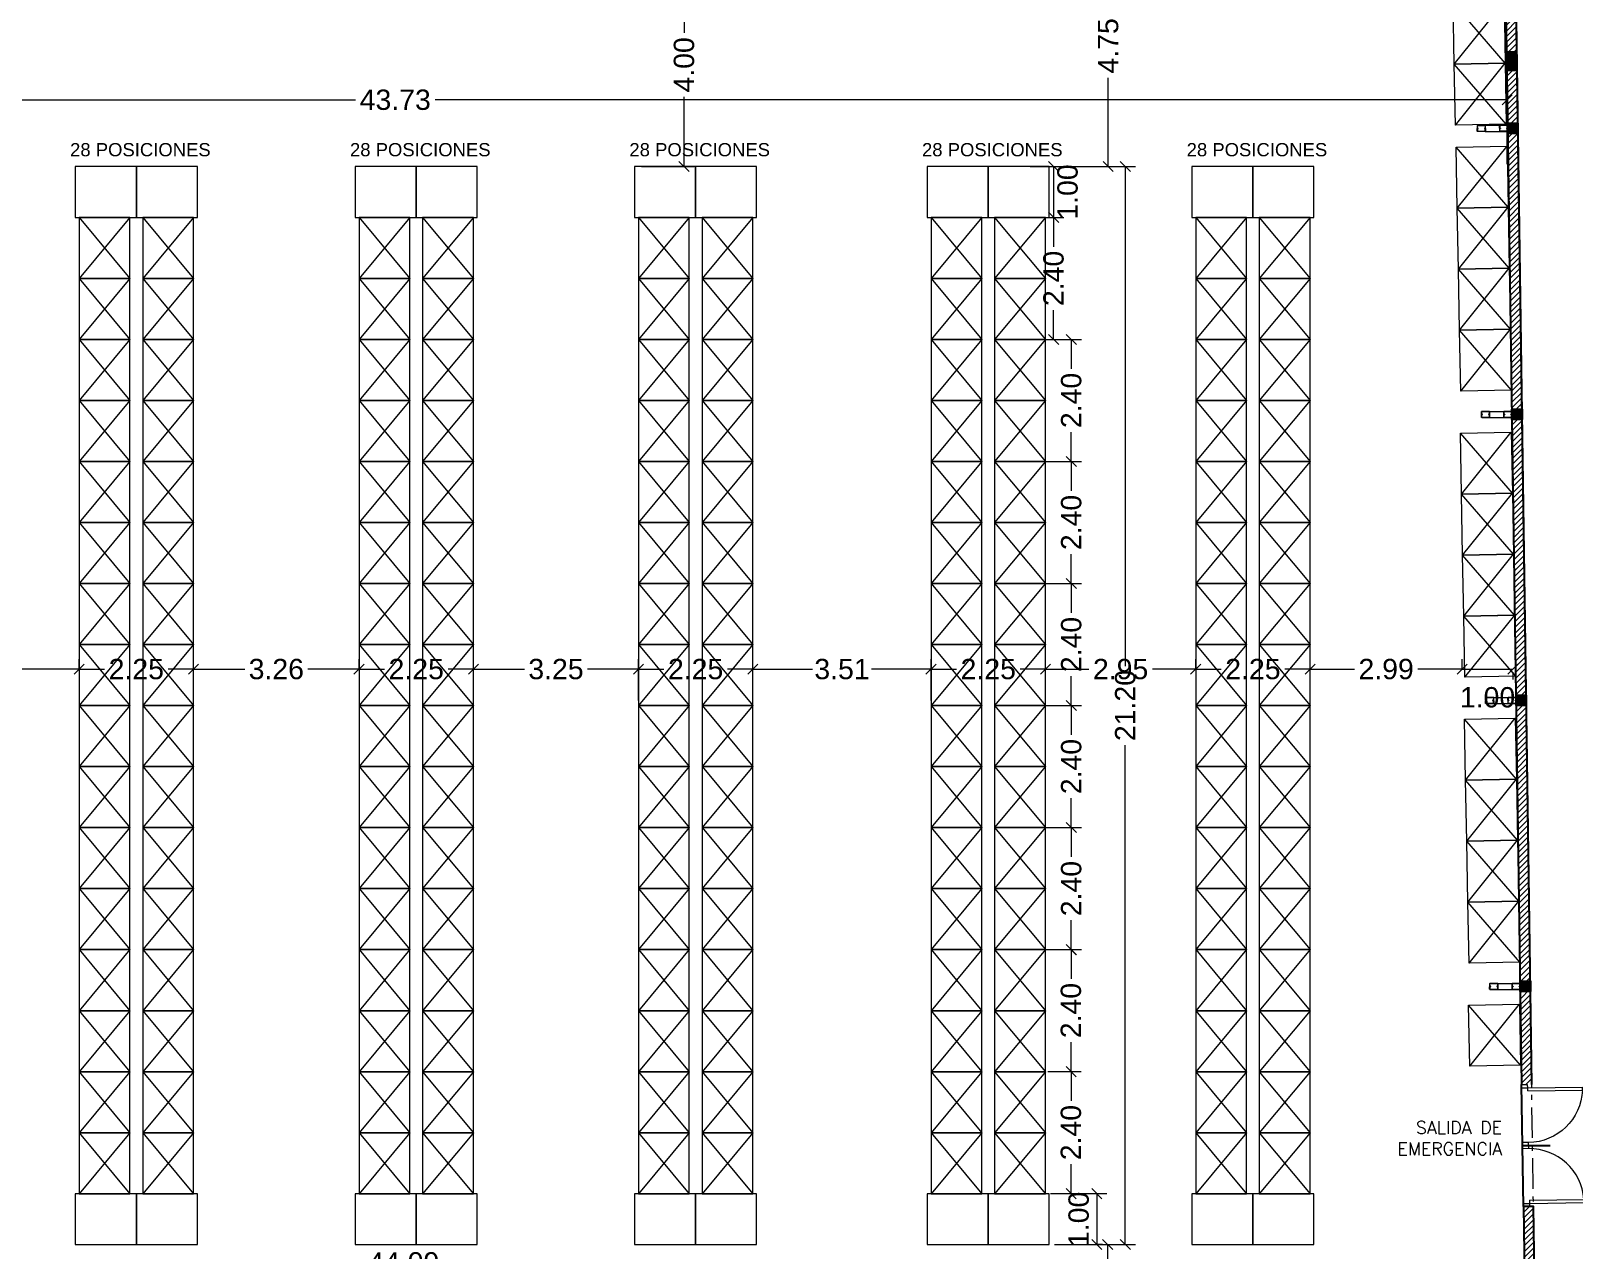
# Model space of a CAD drawing. Header units: inches. Extents: x 2 to 182, y -26 to 193.
# Drawn here: x 26.34 to 56.69, y 65.29 to 89.27 of the extents above; entities that cross this region are included whole.
import ezdxf

# ---------------------------------------------------------------- set-up
doc = ezdxf.new("R2010")
doc.units = ezdxf.units.IN
doc.header["$MEASUREMENT"] = 0
doc.linetypes.add('ACAD_ISO10W100', pattern=[18, 12, -3, 0, -3])
for name, color, linetype, lineweight in [('01 eje', 30, 'ACAD_ISO10W100', 9), ('ARQ-CARPINTERIAS', 4, 'Continuous', 9), ('Est-Acero', 4, 'Continuous', 13), ('Est-muro', 7, 'Continuous', 0), ('L COTAS', 1, 'Continuous', 9), ('L EQUIP', 6, 'Continuous', 9), ('LAVADO MU', 10, 'Continuous', 5)]:
    doc.layers.add(name, color=color, linetype=linetype, lineweight=lineweight)
for name, color, linetype in [('01-COTAS ESTRUCTURA', 9, 'Continuous'), ('ARQ-TXTS LOCAL', 3, 'Continuous'), ('l muro', 5, 'Continuous'), ('l olumnas', 140, 'Continuous'), ('smr acero', 170, 'Continuous')]:
    doc.layers.add(name, color=color, linetype=linetype)
doc.styles.add('2mm para 1.100', font='ARIAL.TTF')
doc.styles.add('RomanS', font='romans.shx')
doc.styles.get("Standard").update_dxf_attribs({"font": 'ARIAL.TTF'})
doc.dimstyles.new('cotas 1.100', dxfattribs={"dimscale": 2, "dimtxt": 0.2, "dimasz": 0.1, "dimexe": 0.1, "dimexo": 0.05, "dimgap": 0.05, "dimtad": 0, "dimzin": 0, "dimdsep": 46, "dimtxsty": '2mm para 1.100', "dimblk": 'OBLIQUE', "dimcen": 0.09, "dimclrd": 256, "dimclre": 256, "dimclrt": 256, "dimaunit": 1, "dimadec": 3, "dimazin": 0, "dimtfac": 1, "dimtofl": 0, "dimtmove": 2, "dimatfit": 3, "dimfxl": 0, "dimtolj": 1, "dimtzin": 0, "dimlwd": -1, "dimlwe": -1, "dimarcsym": 0})

# ---------------------------------------------------------------- blocks, each defined once
blk = doc.blocks.new('terreno1')
at = {"layer": '01 eje', "ltscale": 0.05}
blk.add_line((2904.08, 736.346), (2902.361, 855.185), dxfattribs=at)
blk = doc.blocks.new('_Oblique')
at = {"color": 0, "linetype": 'ByBlock', "lineweight": -2}
blk.add_line((-0.5, -0.5), (0.5, 0.5), dxfattribs=at)
blk = doc.blocks.new('*D569')
at = {"layer": 'Defpoints', "color": 0}
for p in [(45.823, 85.6), (45.823, 83.2), (46.456, 83.2)]:
    blk.add_point(p, dxfattribs=at)
at = {"layer": 'L COTAS'}
for p, q in [((45.923, 85.6), (46.656, 85.6)), ((46.456, 85.6), (46.456, 85.022)), ((46.456, 83.2), (46.456, 83.777)), ((45.923, 83.2), (46.656, 83.2))]:
    blk.add_line(p, q, dxfattribs=at)
at = {"layer": 'L COTAS', "xscale": 0.2, "yscale": 0.2, "zscale": 0.2}
for p, rotation in [((46.456, 85.6), 90), ((46.456, 83.2), 270)]:
    blk.add_blockref('_Oblique', p, dxfattribs=dict(at, rotation=rotation))
at = {"layer": 'L COTAS', "insert": (46.456, 84.4), "char_height": 0.4, "attachment_point": 5, "rotation": 90, "style": '2mm para 1.100'}
blk.add_mtext('\\A1;2.40', dxfattribs=at)
blk = doc.blocks.new('*D570')
at = {"layer": 'Defpoints', "color": 0}
for p in [(46.171, 83.2), (46.171, 80.8), (46.804, 80.8)]:
    blk.add_point(p, dxfattribs=at)
at = {"layer": 'L COTAS'}
for p, q in [((46.271, 83.2), (47.004, 83.2)), ((46.804, 83.2), (46.804, 82.622)), ((46.804, 80.8), (46.804, 81.377)), ((46.271, 80.8), (47.004, 80.8))]:
    blk.add_line(p, q, dxfattribs=at)
at = {"layer": 'L COTAS', "xscale": 0.2, "yscale": 0.2, "zscale": 0.2}
for p, rotation in [((46.804, 83.2), 90), ((46.804, 80.8), 270)]:
    blk.add_blockref('_Oblique', p, dxfattribs=dict(at, rotation=rotation))
at = {"layer": 'L COTAS', "insert": (46.804, 82), "char_height": 0.4, "attachment_point": 5, "rotation": 90, "style": '2mm para 1.100'}
blk.add_mtext('\\A1;2.40', dxfattribs=at)
blk = doc.blocks.new('*D571')
at = {"layer": 'Defpoints', "color": 0}
for p in [(46.171, 80.8), (46.171, 78.4), (46.804, 78.4)]:
    blk.add_point(p, dxfattribs=at)
at = {"layer": 'L COTAS'}
for p, q in [((46.271, 80.8), (47.004, 80.8)), ((46.804, 80.8), (46.804, 80.222)), ((46.804, 78.4), (46.804, 78.977)), ((46.271, 78.4), (47.004, 78.4))]:
    blk.add_line(p, q, dxfattribs=at)
at = {"layer": 'L COTAS', "xscale": 0.2, "yscale": 0.2, "zscale": 0.2}
for p, rotation in [((46.804, 80.8), 90), ((46.804, 78.4), 270)]:
    blk.add_blockref('_Oblique', p, dxfattribs=dict(at, rotation=rotation))
at = {"layer": 'L COTAS', "insert": (46.804, 79.6), "char_height": 0.4, "attachment_point": 5, "rotation": 90, "style": '2mm para 1.100'}
blk.add_mtext('\\A1;2.40', dxfattribs=at)
blk = doc.blocks.new('*D572')
at = {"layer": 'Defpoints', "color": 0}
for p in [(46.171, 78.4), (46.171, 76), (46.804, 76)]:
    blk.add_point(p, dxfattribs=at)
at = {"layer": 'L COTAS'}
for p, q in [((46.271, 78.4), (47.004, 78.4)), ((46.804, 78.4), (46.804, 77.822)), ((46.804, 76), (46.804, 76.577)), ((46.271, 76), (47.004, 76))]:
    blk.add_line(p, q, dxfattribs=at)
at = {"layer": 'L COTAS', "xscale": 0.2, "yscale": 0.2, "zscale": 0.2}
for p, rotation in [((46.804, 78.4), 90), ((46.804, 76), 270)]:
    blk.add_blockref('_Oblique', p, dxfattribs=dict(at, rotation=rotation))
at = {"layer": 'L COTAS', "insert": (46.804, 77.2), "char_height": 0.4, "attachment_point": 5, "rotation": 90, "style": '2mm para 1.100'}
blk.add_mtext('\\A1;2.40', dxfattribs=at)
blk = doc.blocks.new('*D573')
at = {"layer": 'Defpoints', "color": 0}
for p in [(46.171, 76), (46.171, 73.6), (46.804, 73.6)]:
    blk.add_point(p, dxfattribs=at)
at = {"layer": 'L COTAS'}
for p, q in [((46.271, 76), (47.004, 76)), ((46.804, 76), (46.804, 75.422)), ((46.804, 73.6), (46.804, 74.177)), ((46.271, 73.6), (47.004, 73.6))]:
    blk.add_line(p, q, dxfattribs=at)
at = {"layer": 'L COTAS', "xscale": 0.2, "yscale": 0.2, "zscale": 0.2}
for p, rotation in [((46.804, 76), 90), ((46.804, 73.6), 270)]:
    blk.add_blockref('_Oblique', p, dxfattribs=dict(at, rotation=rotation))
at = {"layer": 'L COTAS', "insert": (46.804, 74.8), "char_height": 0.4, "attachment_point": 5, "rotation": 90, "style": '2mm para 1.100'}
blk.add_mtext('\\A1;2.40', dxfattribs=at)
blk = doc.blocks.new('*D574')
at = {"layer": 'Defpoints', "color": 0}
for p in [(46.171, 73.6), (46.171, 71.2), (46.804, 71.2)]:
    blk.add_point(p, dxfattribs=at)
at = {"layer": 'L COTAS'}
for p, q in [((46.271, 73.6), (47.004, 73.6)), ((46.804, 73.6), (46.804, 73.022)), ((46.804, 71.2), (46.804, 71.777)), ((46.271, 71.2), (47.004, 71.2))]:
    blk.add_line(p, q, dxfattribs=at)
at = {"layer": 'L COTAS', "xscale": 0.2, "yscale": 0.2, "zscale": 0.2}
for p, rotation in [((46.804, 73.6), 90), ((46.804, 71.2), 270)]:
    blk.add_blockref('_Oblique', p, dxfattribs=dict(at, rotation=rotation))
at = {"layer": 'L COTAS', "insert": (46.804, 72.4), "char_height": 0.4, "attachment_point": 5, "rotation": 90, "style": '2mm para 1.100'}
blk.add_mtext('\\A1;2.40', dxfattribs=at)
blk = doc.blocks.new('rack bajo')
for p, q in [((0, 1.2), (1, 0)), ((1, 1.2), (0, 0))]:
    blk.add_line(p, q)
blk.add_lwpolyline([(0, 0), (1, 0), (1, 1.2), (0, 1.2)], close=True)
blk = doc.blocks.new('*D587')
at = {"layer": 'Defpoints', "color": 0}
for p in [(38.114, 90.6), (38.254, 86.6), (39.188, 86.6)]:
    blk.add_point(p, dxfattribs=at)
at = {"layer": 'L COTAS'}
for p, q in [((38.214, 90.6), (39.388, 90.6)), ((39.188, 90.6), (39.188, 89.227)), ((39.188, 86.6), (39.188, 87.973)), ((38.354, 86.6), (39.388, 86.6))]:
    blk.add_line(p, q, dxfattribs=at)
at = {"layer": 'L COTAS', "xscale": 0.2, "yscale": 0.2, "zscale": 0.2}
for p, rotation in [((39.188, 90.6), 90), ((39.188, 86.6), 270)]:
    blk.add_blockref('_Oblique', p, dxfattribs=dict(at, rotation=rotation))
at = {"layer": 'L COTAS', "insert": (39.188, 88.6), "char_height": 0.4, "attachment_point": 5, "rotation": 90, "style": '2mm para 1.100'}
blk.add_mtext('\\A1;4.00', dxfattribs=at)
blk = doc.blocks.new('*D588')
at = {"layer": 'Defpoints', "color": 0}
for p in [(46.247, 86.6), (47.305, 65.4), (47.866, 65.4)]:
    blk.add_point(p, dxfattribs=at)
at = {"layer": 'L COTAS'}
for p, q in [((46.347, 86.6), (48.066, 86.6)), ((47.866, 86.6), (47.866, 76.777)), ((47.866, 65.4), (47.866, 75.222)), ((47.405, 65.4), (48.066, 65.4))]:
    blk.add_line(p, q, dxfattribs=at)
at = {"layer": 'L COTAS', "xscale": 0.2, "yscale": 0.2, "zscale": 0.2}
for p, rotation in [((47.866, 86.6), 90), ((47.866, 65.4), 270)]:
    blk.add_blockref('_Oblique', p, dxfattribs=dict(at, rotation=rotation))
at = {"layer": 'L COTAS', "insert": (47.866, 76), "char_height": 0.4, "attachment_point": 5, "rotation": 90, "style": '2mm para 1.100'}
blk.add_mtext('\\A1;21.20', dxfattribs=at)
blk = doc.blocks.new('*D589')
at = {"layer": 'Defpoints', "color": 0}
for p in [(45.823, 85.6), (45.823, 83.2), (46.456, 83.2)]:
    blk.add_point(p, dxfattribs=at)
at = {"layer": 'L COTAS'}
for p, q in [((45.923, 85.6), (46.656, 85.6)), ((46.456, 85.6), (46.456, 85.022)), ((46.456, 83.2), (46.456, 83.777)), ((45.923, 83.2), (46.656, 83.2))]:
    blk.add_line(p, q, dxfattribs=at)
at = {"layer": 'L COTAS', "xscale": 0.2, "yscale": 0.2, "zscale": 0.2}
for p, rotation in [((46.456, 85.6), 90), ((46.456, 83.2), 270)]:
    blk.add_blockref('_Oblique', p, dxfattribs=dict(at, rotation=rotation))
at = {"layer": 'L COTAS', "insert": (46.456, 84.4), "char_height": 0.4, "attachment_point": 5, "rotation": 90, "style": '2mm para 1.100'}
blk.add_mtext('\\A1;2.40', dxfattribs=at)
blk = doc.blocks.new('*D590')
at = {"layer": 'Defpoints', "color": 0}
for p in [(46.171, 83.2), (46.171, 80.8), (46.804, 80.8)]:
    blk.add_point(p, dxfattribs=at)
at = {"layer": 'L COTAS'}
for p, q in [((46.271, 83.2), (47.004, 83.2)), ((46.804, 83.2), (46.804, 82.622)), ((46.804, 80.8), (46.804, 81.377)), ((46.271, 80.8), (47.004, 80.8))]:
    blk.add_line(p, q, dxfattribs=at)
at = {"layer": 'L COTAS', "xscale": 0.2, "yscale": 0.2, "zscale": 0.2}
for p, rotation in [((46.804, 83.2), 90), ((46.804, 80.8), 270)]:
    blk.add_blockref('_Oblique', p, dxfattribs=dict(at, rotation=rotation))
at = {"layer": 'L COTAS', "insert": (46.804, 82), "char_height": 0.4, "attachment_point": 5, "rotation": 90, "style": '2mm para 1.100'}
blk.add_mtext('\\A1;2.40', dxfattribs=at)
blk = doc.blocks.new('*D591')
at = {"layer": 'Defpoints', "color": 0}
for p in [(46.171, 80.8), (46.171, 78.4), (46.804, 78.4)]:
    blk.add_point(p, dxfattribs=at)
at = {"layer": 'L COTAS'}
for p, q in [((46.271, 80.8), (47.004, 80.8)), ((46.804, 80.8), (46.804, 80.222)), ((46.804, 78.4), (46.804, 78.977)), ((46.271, 78.4), (47.004, 78.4))]:
    blk.add_line(p, q, dxfattribs=at)
at = {"layer": 'L COTAS', "xscale": 0.2, "yscale": 0.2, "zscale": 0.2}
for p, rotation in [((46.804, 80.8), 90), ((46.804, 78.4), 270)]:
    blk.add_blockref('_Oblique', p, dxfattribs=dict(at, rotation=rotation))
at = {"layer": 'L COTAS', "insert": (46.804, 79.6), "char_height": 0.4, "attachment_point": 5, "rotation": 90, "style": '2mm para 1.100'}
blk.add_mtext('\\A1;2.40', dxfattribs=at)
blk = doc.blocks.new('*D592')
at = {"layer": 'Defpoints', "color": 0}
for p in [(46.171, 78.4), (46.171, 76), (46.804, 76)]:
    blk.add_point(p, dxfattribs=at)
at = {"layer": 'L COTAS'}
for p, q in [((46.271, 78.4), (47.004, 78.4)), ((46.804, 78.4), (46.804, 77.822)), ((46.804, 76), (46.804, 76.577)), ((46.271, 76), (47.004, 76))]:
    blk.add_line(p, q, dxfattribs=at)
at = {"layer": 'L COTAS', "xscale": 0.2, "yscale": 0.2, "zscale": 0.2}
for p, rotation in [((46.804, 78.4), 90), ((46.804, 76), 270)]:
    blk.add_blockref('_Oblique', p, dxfattribs=dict(at, rotation=rotation))
at = {"layer": 'L COTAS', "insert": (46.804, 77.2), "char_height": 0.4, "attachment_point": 5, "rotation": 90, "style": '2mm para 1.100'}
blk.add_mtext('\\A1;2.40', dxfattribs=at)
blk = doc.blocks.new('*D593')
at = {"layer": 'Defpoints', "color": 0}
for p in [(46.171, 76), (46.171, 73.6), (46.804, 73.6)]:
    blk.add_point(p, dxfattribs=at)
at = {"layer": 'L COTAS'}
for p, q in [((46.271, 76), (47.004, 76)), ((46.804, 76), (46.804, 75.422)), ((46.804, 73.6), (46.804, 74.177)), ((46.271, 73.6), (47.004, 73.6))]:
    blk.add_line(p, q, dxfattribs=at)
at = {"layer": 'L COTAS', "xscale": 0.2, "yscale": 0.2, "zscale": 0.2}
for p, rotation in [((46.804, 76), 90), ((46.804, 73.6), 270)]:
    blk.add_blockref('_Oblique', p, dxfattribs=dict(at, rotation=rotation))
at = {"layer": 'L COTAS', "insert": (46.804, 74.8), "char_height": 0.4, "attachment_point": 5, "rotation": 90, "style": '2mm para 1.100'}
blk.add_mtext('\\A1;2.40', dxfattribs=at)
blk = doc.blocks.new('*D594')
at = {"layer": 'Defpoints', "color": 0}
for p in [(46.171, 73.6), (46.171, 71.2), (46.804, 71.2)]:
    blk.add_point(p, dxfattribs=at)
at = {"layer": 'L COTAS'}
for p, q in [((46.271, 73.6), (47.004, 73.6)), ((46.804, 73.6), (46.804, 73.022)), ((46.804, 71.2), (46.804, 71.777)), ((46.271, 71.2), (47.004, 71.2))]:
    blk.add_line(p, q, dxfattribs=at)
at = {"layer": 'L COTAS', "xscale": 0.2, "yscale": 0.2, "zscale": 0.2}
for p, rotation in [((46.804, 73.6), 90), ((46.804, 71.2), 270)]:
    blk.add_blockref('_Oblique', p, dxfattribs=dict(at, rotation=rotation))
at = {"layer": 'L COTAS', "insert": (46.804, 72.4), "char_height": 0.4, "attachment_point": 5, "rotation": 90, "style": '2mm para 1.100'}
blk.add_mtext('\\A1;2.40', dxfattribs=at)
blk = doc.blocks.new('*D597')
at = {"layer": 'Defpoints', "color": 0}
for p in [(45.898, 86.6), (45.898, 85.6), (46.456, 85.6)]:
    blk.add_point(p, dxfattribs=at)
at = {"layer": 'L COTAS'}
for p, q in [((45.998, 86.6), (46.656, 86.6)), ((46.456, 86.6), (46.456, 85.6)), ((45.998, 85.6), (46.656, 85.6))]:
    blk.add_line(p, q, dxfattribs=at)
at = {"layer": 'L COTAS', "xscale": 0.2, "yscale": 0.2, "zscale": 0.2}
for p, rotation in [((46.456, 86.6), 90), ((46.456, 85.6), 270)]:
    blk.add_blockref('_Oblique', p, dxfattribs=dict(at, rotation=rotation))
at = {"layer": 'L COTAS', "insert": (46.732, 86.1), "char_height": 0.4, "attachment_point": 5, "rotation": 90, "style": '2mm para 1.100'}
blk.add_mtext('\\A1;1.00', dxfattribs=at)
blk = doc.blocks.new('*D598')
at = {"layer": 'Defpoints', "color": 0}
for p in [(46.242, 68.8), (46.296, 66.4), (46.8, 66.4)]:
    blk.add_point(p, dxfattribs=at)
at = {"layer": 'L COTAS'}
for p, q in [((46.342, 68.8), (47, 68.8)), ((46.8, 68.8), (46.8, 68.223)), ((46.8, 66.4), (46.8, 66.979)), ((46.396, 66.4), (47, 66.4))]:
    blk.add_line(p, q, dxfattribs=at)
at = {"layer": 'L COTAS', "xscale": 0.2, "yscale": 0.2, "zscale": 0.2}
for p, rotation in [((46.8, 68.8), 90), ((46.8, 66.4), 270)]:
    blk.add_blockref('_Oblique', p, dxfattribs=dict(at, rotation=rotation))
at = {"layer": 'L COTAS', "insert": (46.798, 67.601), "char_height": 0.4, "attachment_point": 5, "rotation": 90, "style": '2mm para 1.100'}
blk.add_mtext('\\A1;2.40', dxfattribs=at)
blk = doc.blocks.new('*D605')
at = {"layer": 'Defpoints', "color": 0}
for p in [(55.375, 87.912), (11.641, 86.55), (55.375, 86.55)]:
    blk.add_point(p, dxfattribs=at)
at = {"layer": 'L COTAS'}
for p, q in [((11.641, 86.65), (11.641, 88.112)), ((55.375, 86.65), (55.375, 88.112)), ((11.641, 87.912), (32.725, 87.912)), ((55.375, 87.912), (34.291, 87.912))]:
    blk.add_line(p, q, dxfattribs=at)
at = {"layer": 'L COTAS', "xscale": 0.2, "yscale": 0.2, "zscale": 0.2, "rotation": 180}
blk.add_blockref('_Oblique', (11.641, 87.912), dxfattribs=at)
at = {"layer": 'L COTAS', "xscale": 0.2, "yscale": 0.2, "zscale": 0.2}
blk.add_blockref('_Oblique', (55.375, 87.912), dxfattribs=at)
at = {"layer": 'L COTAS', "insert": (33.508, 87.912), "char_height": 0.4, "attachment_point": 5, "style": '2mm para 1.100'}
blk.add_mtext('\\A1;43.73', dxfattribs=at)
blk = doc.blocks.new('*D614')
at = {"layer": 'Defpoints', "color": 0}
for p in [(11.641, 88.498), (55.375, 87.912), (55.375, 86.55)]:
    blk.add_point(p, dxfattribs=at)
at = {"layer": 'L COTAS'}
for p, q in [((11.641, 88.398), (11.641, 87.712)), ((55.375, 86.65), (55.375, 88.112)), ((11.641, 87.912), (32.725, 87.912)), ((55.375, 87.912), (34.291, 87.912))]:
    blk.add_line(p, q, dxfattribs=at)
at = {"layer": 'L COTAS', "xscale": 0.2, "yscale": 0.2, "zscale": 0.2, "rotation": 180}
blk.add_blockref('_Oblique', (11.641, 87.912), dxfattribs=at)
at = {"layer": 'L COTAS', "xscale": 0.2, "yscale": 0.2, "zscale": 0.2}
blk.add_blockref('_Oblique', (55.375, 87.912), dxfattribs=at)
at = {"layer": 'L COTAS', "insert": (33.508, 87.912), "char_height": 0.4, "attachment_point": 5, "style": '2mm para 1.100'}
blk.add_mtext('\\A1;43.73', dxfattribs=at)
blk = doc.blocks.new('*D616')
at = {"layer": 'Defpoints', "color": 0}
for p in [(46.371, 66.4), (46.371, 65.4), (47.305, 65.4)]:
    blk.add_point(p, dxfattribs=at)
at = {"layer": 'L COTAS'}
for p, q in [((46.471, 66.4), (47.505, 66.4)), ((47.305, 66.4), (47.305, 65.4)), ((46.471, 65.4), (47.505, 65.4))]:
    blk.add_line(p, q, dxfattribs=at)
at = {"layer": 'L COTAS', "xscale": 0.2, "yscale": 0.2, "zscale": 0.2}
for p, rotation in [((47.305, 66.4), 90), ((47.305, 65.4), 270)]:
    blk.add_blockref('_Oblique', p, dxfattribs=dict(at, rotation=rotation))
at = {"layer": 'L COTAS', "insert": (46.95, 65.895), "char_height": 0.4, "attachment_point": 5, "rotation": 90, "style": '2mm para 1.100'}
blk.add_mtext('\\A1;1.00', dxfattribs=at)
blk = doc.blocks.new('*D633')
at = {"layer": 'Defpoints', "color": 0}
for p in [(55.719, 65.046), (11.631, 64.431), (55.719, 64.431)]:
    blk.add_point(p, dxfattribs=at)
at = {"layer": 'L COTAS'}
for p, q in [((11.631, 64.531), (11.631, 65.246)), ((11.631, 65.046), (32.891, 65.046)), ((55.719, 65.046), (34.458, 65.046)), ((55.719, 64.531), (55.719, 65.246))]:
    blk.add_line(p, q, dxfattribs=at)
at = {"layer": 'L COTAS', "xscale": 0.2, "yscale": 0.2, "zscale": 0.2, "rotation": 180}
blk.add_blockref('_Oblique', (11.631, 65.046), dxfattribs=at)
at = {"layer": 'L COTAS', "xscale": 0.2, "yscale": 0.2, "zscale": 0.2}
blk.add_blockref('_Oblique', (55.719, 65.046), dxfattribs=at)
at = {"layer": 'L COTAS', "insert": (33.675, 65.046), "char_height": 0.4, "attachment_point": 5, "style": '2mm para 1.100'}
blk.add_mtext('\\A1;44.09', dxfattribs=at)
blk = doc.blocks.new('SE-PM01$0$P3')
for p, q in [((7, 19.56), (6.1, 19.56)), ((6.1, 19.509), (6.1, 19.56)), ((7, 19.509), (7, 19.56))]:
    blk.add_line(p, q)
at = {"ltscale": 200}
blk.add_line((7, 19.509), (6.1, 19.509), dxfattribs=at)
for points in [[(7.1, 19.61), (7.1, 19.56), (7, 19.56), (7, 19.61)], [(7.1, 18.66), (7.1, 18.61), (7, 18.61), (7, 18.66)]]:
    blk.add_lwpolyline(points, close=True, dxfattribs=at)
blk.add_arc((7, 19.56), 0.9, 183.2763, 270, dxfattribs=at)
blk = doc.blocks.new('rack')
at = {"linetype": 'ByBlock', "ltscale": 0.01}
for p, q in [((0, 1.2), (1, 0)), ((1, 1.2), (0, 0))]:
    blk.add_line(p, q, dxfattribs=at)
blk.add_lwpolyline([(0, 0), (1, 0), (1, 1.2), (0, 1.2)], close=True, dxfattribs=at)
blk = doc.blocks.new('02')
at = {"layer": 'L EQUIP'}
for points in [[(3379.339, 790.694), (3379.339, 789.694), (3380.539, 789.694), (3380.539, 790.694), (3379.339, 790.694)], [(3380.539, 790.694), (3380.539, 789.694), (3381.739, 789.694), (3381.739, 790.694), (3380.539, 790.694)], [(3379.339, 770.494), (3379.339, 769.494), (3380.539, 769.494), (3380.539, 770.494), (3379.339, 770.494)], [(3380.539, 770.494), (3380.539, 769.494), (3381.739, 769.494), (3381.739, 770.494), (3380.539, 770.494)]]:
    blk.add_lwpolyline(points, dxfattribs=at)
at = {"layer": 'L EQUIP', "linetype": 'ByBlock', "ltscale": 0.01}
for p in [(3379.414, 788.494), (3379.414, 788.494), (3380.664, 788.494), (3379.414, 787.294), (3379.414, 787.294), (3380.664, 787.294), (3380.664, 787.294), (3379.414, 786.094), (3379.414, 786.094), (3380.664, 786.094), (3380.664, 786.094), (3379.414, 784.894), (3379.414, 784.894), (3380.664, 784.894), (3380.664, 784.894), (3379.414, 783.694), (3379.414, 783.694), (3380.664, 783.694), (3380.664, 783.694), (3379.414, 782.494), (3379.414, 782.494), (3380.664, 782.494), (3380.664, 782.494), (3379.414, 781.294), (3379.414, 781.294), (3380.664, 781.294), (3380.664, 781.294), (3379.414, 780.094), (3379.414, 780.094), (3380.664, 780.094), (3380.664, 780.094), (3379.414, 778.894), (3379.414, 778.894), (3380.664, 778.894), (3380.664, 778.894), (3379.414, 777.694), (3379.414, 777.694), (3380.664, 777.694), (3380.664, 777.694), (3379.414, 776.494), (3379.414, 776.494), (3380.664, 776.494), (3380.664, 776.494), (3379.414, 775.294), (3379.414, 775.294), (3380.664, 775.294), (3380.664, 775.294), (3379.414, 774.094), (3379.414, 774.094), (3380.664, 774.094), (3380.664, 774.094), (3379.414, 772.894), (3379.414, 772.894), (3380.664, 772.894), (3380.664, 772.894), (3379.414, 771.694), (3379.414, 771.694), (3380.664, 771.694), (3380.664, 771.694), (3379.414, 770.494), (3379.414, 770.494), (3380.664, 770.494), (3380.664, 770.494)]:
    blk.add_blockref('rack', p, dxfattribs=at)
at = {"layer": 'L EQUIP', "linetype": 'ByBlock', "ltscale": 0.01, "insert": (3379.236, 791.157), "char_height": 0.26, "width": 4.44912, "attachment_point": 1}
blk.add_mtext('28 POSICIONES', dxfattribs=at)
blk = doc.blocks.new('*D554')
at = {"layer": 'Defpoints', "color": 0}
for p in [(46.242, 71.2), (46.296, 68.8), (46.8, 68.8)]:
    blk.add_point(p, dxfattribs=at)
at = {"layer": 'L COTAS'}
for p, q in [((46.342, 71.2), (47, 71.2)), ((46.8, 71.2), (46.8, 70.623)), ((46.8, 68.8), (46.8, 69.379)), ((46.396, 68.8), (47, 68.8))]:
    blk.add_line(p, q, dxfattribs=at)
at = {"layer": 'L COTAS', "xscale": 0.2, "yscale": 0.2, "zscale": 0.2}
for p, rotation in [((46.8, 71.2), 90), ((46.8, 68.8), 270)]:
    blk.add_blockref('_Oblique', p, dxfattribs=dict(at, rotation=rotation))
at = {"layer": 'L COTAS', "insert": (46.798, 70.001), "char_height": 0.4, "attachment_point": 5, "rotation": 90, "style": '2mm para 1.100'}
blk.add_mtext('\\A1;2.40', dxfattribs=at)
blk = doc.blocks.new('*D865')
at = {"layer": 'Defpoints', "color": 0}
for p in [(47.518, 91.347), (47.53, 91.347), (47.518, 86.6)]:
    blk.add_point(p, dxfattribs=at)
at = {"layer": 'L COTAS'}
for p, q in [((47.53, 91.347), (47.53, 89.603)), ((47.618, 91.347), (47.73, 91.347)), ((47.53, 86.6), (47.53, 88.344)), ((47.618, 86.6), (47.73, 86.6))]:
    blk.add_line(p, q, dxfattribs=at)
at = {"layer": 'L COTAS', "xscale": 0.2, "yscale": 0.2, "zscale": 0.2}
for p, rotation in [((47.53, 91.347), 90), ((47.53, 86.6), 270)]:
    blk.add_blockref('_Oblique', p, dxfattribs=dict(at, rotation=rotation))
at = {"layer": 'L COTAS', "insert": (47.53, 88.974), "char_height": 0.4, "attachment_point": 5, "rotation": 90, "style": '2mm para 1.100'}
blk.add_mtext('\\A1;4.75', dxfattribs=at)
blk = doc.blocks.new('*D555')
at = {"layer": 'Defpoints', "color": 0}
for p in [(47.518, 65.4), (47.518, 61.65), (47.518, 61.65)]:
    blk.add_point(p, dxfattribs=at)
at = {"layer": 'L COTAS'}
for p, q in [((47.418, 65.4), (47.318, 65.4)), ((47.518, 65.4), (47.518, 64.146)), ((47.518, 61.65), (47.518, 62.904)), ((47.418, 61.65), (47.318, 61.65))]:
    blk.add_line(p, q, dxfattribs=at)
at = {"layer": 'L COTAS', "xscale": 0.2, "yscale": 0.2, "zscale": 0.2}
for p, rotation in [((47.518, 65.4), 90), ((47.518, 61.65), 270)]:
    blk.add_blockref('_Oblique', p, dxfattribs=dict(at, rotation=rotation))
at = {"layer": 'L COTAS', "insert": (47.518, 63.525), "char_height": 0.4, "attachment_point": 5, "rotation": 90, "style": '2mm para 1.100'}
blk.add_mtext('\\A1;3.75', dxfattribs=at)
blk = doc.blocks.new('*D867')
at = {"layer": 'Defpoints', "color": 0}
for p in [(23.796, 76.715), (27.291, 76.715), (27.291, 76.6)]:
    blk.add_point(p, dxfattribs=at)
at = {"layer": 'L COTAS'}
for p, q in [((23.796, 76.815), (23.796, 76.915)), ((27.291, 76.7), (27.291, 76.915)), ((23.796, 76.715), (24.925, 76.715)), ((27.291, 76.715), (26.163, 76.715))]:
    blk.add_line(p, q, dxfattribs=at)
at = {"layer": 'L COTAS', "xscale": 0.2, "yscale": 0.2, "zscale": 0.2, "rotation": 180}
blk.add_blockref('_Oblique', (23.796, 76.715), dxfattribs=at)
at = {"layer": 'L COTAS', "xscale": 0.2, "yscale": 0.2, "zscale": 0.2}
blk.add_blockref('_Oblique', (27.291, 76.715), dxfattribs=at)
at = {"layer": 'L COTAS', "insert": (25.544, 76.715), "char_height": 0.4, "attachment_point": 5, "style": '2mm para 1.100'}
blk.add_mtext('\\A1;3.50', dxfattribs=at)
blk = doc.blocks.new('*D868')
at = {"layer": 'Defpoints', "color": 0}
for p in [(27.291, 76.6), (29.541, 76.715), (29.541, 76.6)]:
    blk.add_point(p, dxfattribs=at)
at = {"layer": 'L COTAS'}
for p, q in [((27.291, 76.7), (27.291, 76.915)), ((29.541, 76.7), (29.541, 76.915)), ((27.291, 76.715), (27.792, 76.715)), ((29.541, 76.715), (29.041, 76.715))]:
    blk.add_line(p, q, dxfattribs=at)
at = {"layer": 'L COTAS', "xscale": 0.2, "yscale": 0.2, "zscale": 0.2, "rotation": 180}
blk.add_blockref('_Oblique', (27.291, 76.715), dxfattribs=at)
at = {"layer": 'L COTAS', "xscale": 0.2, "yscale": 0.2, "zscale": 0.2}
blk.add_blockref('_Oblique', (29.541, 76.715), dxfattribs=at)
at = {"layer": 'L COTAS', "insert": (28.416, 76.715), "char_height": 0.4, "attachment_point": 5, "style": '2mm para 1.100'}
blk.add_mtext('\\A1;2.25', dxfattribs=at)
blk = doc.blocks.new('*D869')
at = {"layer": 'Defpoints', "color": 0}
for p in [(29.541, 76.6), (32.796, 76.715), (32.796, 76.6)]:
    blk.add_point(p, dxfattribs=at)
at = {"layer": 'L COTAS'}
for p, q in [((29.541, 76.7), (29.541, 76.915)), ((32.796, 76.7), (32.796, 76.915)), ((29.541, 76.715), (30.55, 76.715)), ((32.796, 76.715), (31.788, 76.715))]:
    blk.add_line(p, q, dxfattribs=at)
at = {"layer": 'L COTAS', "xscale": 0.2, "yscale": 0.2, "zscale": 0.2, "rotation": 180}
blk.add_blockref('_Oblique', (29.541, 76.715), dxfattribs=at)
at = {"layer": 'L COTAS', "xscale": 0.2, "yscale": 0.2, "zscale": 0.2}
blk.add_blockref('_Oblique', (32.796, 76.715), dxfattribs=at)
at = {"layer": 'L COTAS', "insert": (31.169, 76.715), "char_height": 0.4, "attachment_point": 5, "style": '2mm para 1.100'}
blk.add_mtext('\\A1;3.26', dxfattribs=at)
blk = doc.blocks.new('*D870')
at = {"layer": 'Defpoints', "color": 0}
for p in [(32.796, 76.6), (35.046, 76.715), (35.046, 76.6)]:
    blk.add_point(p, dxfattribs=at)
at = {"layer": 'L COTAS'}
for p, q in [((32.796, 76.7), (32.796, 76.915)), ((35.046, 76.7), (35.046, 76.915)), ((32.796, 76.715), (33.297, 76.715)), ((35.046, 76.715), (34.546, 76.715))]:
    blk.add_line(p, q, dxfattribs=at)
at = {"layer": 'L COTAS', "xscale": 0.2, "yscale": 0.2, "zscale": 0.2, "rotation": 180}
blk.add_blockref('_Oblique', (32.796, 76.715), dxfattribs=at)
at = {"layer": 'L COTAS', "xscale": 0.2, "yscale": 0.2, "zscale": 0.2}
blk.add_blockref('_Oblique', (35.046, 76.715), dxfattribs=at)
at = {"layer": 'L COTAS', "insert": (33.921, 76.715), "char_height": 0.4, "attachment_point": 5, "style": '2mm para 1.100'}
blk.add_mtext('\\A1;2.25', dxfattribs=at)
blk = doc.blocks.new('*D871')
at = {"layer": 'Defpoints', "color": 0}
for p in [(35.046, 76.6), (38.291, 76.715), (38.291, 76)]:
    blk.add_point(p, dxfattribs=at)
at = {"layer": 'L COTAS'}
for p, q in [((35.046, 76.7), (35.046, 76.915)), ((38.291, 76.1), (38.291, 76.915)), ((35.046, 76.715), (36.048, 76.715)), ((38.291, 76.715), (37.29, 76.715))]:
    blk.add_line(p, q, dxfattribs=at)
at = {"layer": 'L COTAS', "xscale": 0.2, "yscale": 0.2, "zscale": 0.2, "rotation": 180}
blk.add_blockref('_Oblique', (35.046, 76.715), dxfattribs=at)
at = {"layer": 'L COTAS', "xscale": 0.2, "yscale": 0.2, "zscale": 0.2}
blk.add_blockref('_Oblique', (38.291, 76.715), dxfattribs=at)
at = {"layer": 'L COTAS', "insert": (36.669, 76.715), "char_height": 0.4, "attachment_point": 5, "style": '2mm para 1.100'}
blk.add_mtext('\\A1;3.25', dxfattribs=at)
blk = doc.blocks.new('*D872')
at = {"layer": 'Defpoints', "color": 0}
for p in [(40.541, 76.715), (38.291, 76), (40.541, 76)]:
    blk.add_point(p, dxfattribs=at)
at = {"layer": 'L COTAS'}
for p, q in [((38.291, 76.1), (38.291, 76.915)), ((40.541, 76.1), (40.541, 76.915)), ((38.291, 76.715), (38.792, 76.715)), ((40.541, 76.715), (40.041, 76.715))]:
    blk.add_line(p, q, dxfattribs=at)
at = {"layer": 'L COTAS', "xscale": 0.2, "yscale": 0.2, "zscale": 0.2, "rotation": 180}
blk.add_blockref('_Oblique', (38.291, 76.715), dxfattribs=at)
at = {"layer": 'L COTAS', "xscale": 0.2, "yscale": 0.2, "zscale": 0.2}
blk.add_blockref('_Oblique', (40.541, 76.715), dxfattribs=at)
at = {"layer": 'L COTAS', "insert": (39.416, 76.715), "char_height": 0.4, "attachment_point": 5, "style": '2mm para 1.100'}
blk.add_mtext('\\A1;2.25', dxfattribs=at)
blk = doc.blocks.new('*D873')
at = {"layer": 'Defpoints', "color": 0}
for p in [(44.046, 76.715), (40.541, 76), (44.046, 76)]:
    blk.add_point(p, dxfattribs=at)
at = {"layer": 'L COTAS'}
for p, q in [((40.541, 76.1), (40.541, 76.915)), ((44.046, 76.1), (44.046, 76.915)), ((40.541, 76.715), (41.713, 76.715)), ((44.046, 76.715), (42.875, 76.715))]:
    blk.add_line(p, q, dxfattribs=at)
at = {"layer": 'L COTAS', "xscale": 0.2, "yscale": 0.2, "zscale": 0.2, "rotation": 180}
blk.add_blockref('_Oblique', (40.541, 76.715), dxfattribs=at)
at = {"layer": 'L COTAS', "xscale": 0.2, "yscale": 0.2, "zscale": 0.2}
blk.add_blockref('_Oblique', (44.046, 76.715), dxfattribs=at)
at = {"layer": 'L COTAS', "insert": (42.294, 76.715), "char_height": 0.4, "attachment_point": 5, "style": '2mm para 1.100'}
blk.add_mtext('\\A1;3.51', dxfattribs=at)
blk = doc.blocks.new('*D874')
at = {"layer": 'Defpoints', "color": 0}
for p in [(46.296, 76.715), (46.296, 76.6), (44.046, 76)]:
    blk.add_point(p, dxfattribs=at)
at = {"layer": 'L COTAS'}
for p, q in [((44.046, 76.1), (44.046, 76.915)), ((46.296, 76.7), (46.296, 76.915)), ((44.046, 76.715), (44.547, 76.715)), ((46.296, 76.715), (45.796, 76.715))]:
    blk.add_line(p, q, dxfattribs=at)
at = {"layer": 'L COTAS', "xscale": 0.2, "yscale": 0.2, "zscale": 0.2, "rotation": 180}
blk.add_blockref('_Oblique', (44.046, 76.715), dxfattribs=at)
at = {"layer": 'L COTAS', "xscale": 0.2, "yscale": 0.2, "zscale": 0.2}
blk.add_blockref('_Oblique', (46.296, 76.715), dxfattribs=at)
at = {"layer": 'L COTAS', "insert": (45.171, 76.715), "char_height": 0.4, "attachment_point": 5, "style": '2mm para 1.100'}
blk.add_mtext('\\A1;2.25', dxfattribs=at)
blk = doc.blocks.new('*D875')
at = {"layer": 'Defpoints', "color": 0}
for p in [(46.296, 76.6), (49.251, 76.715), (49.251, 76.6)]:
    blk.add_point(p, dxfattribs=at)
at = {"layer": 'L COTAS'}
for p, q in [((46.296, 76.7), (46.296, 76.915)), ((49.251, 76.7), (49.251, 76.915)), ((46.296, 76.715), (47.149, 76.715)), ((49.251, 76.715), (48.398, 76.715))]:
    blk.add_line(p, q, dxfattribs=at)
at = {"layer": 'L COTAS', "xscale": 0.2, "yscale": 0.2, "zscale": 0.2, "rotation": 180}
blk.add_blockref('_Oblique', (46.296, 76.715), dxfattribs=at)
at = {"layer": 'L COTAS', "xscale": 0.2, "yscale": 0.2, "zscale": 0.2}
blk.add_blockref('_Oblique', (49.251, 76.715), dxfattribs=at)
at = {"layer": 'L COTAS', "insert": (47.774, 76.715), "char_height": 0.4, "attachment_point": 5, "style": '2mm para 1.100'}
blk.add_mtext('\\A1;2.95', dxfattribs=at)
blk = doc.blocks.new('*D876')
at = {"layer": 'Defpoints', "color": 0}
for p in [(49.251, 76.6), (51.501, 76.715), (51.501, 76.6)]:
    blk.add_point(p, dxfattribs=at)
at = {"layer": 'L COTAS'}
for p, q in [((49.251, 76.7), (49.251, 76.915)), ((51.501, 76.7), (51.501, 76.915)), ((49.251, 76.715), (49.752, 76.715)), ((51.501, 76.715), (51.001, 76.715))]:
    blk.add_line(p, q, dxfattribs=at)
at = {"layer": 'L COTAS', "xscale": 0.2, "yscale": 0.2, "zscale": 0.2, "rotation": 180}
blk.add_blockref('_Oblique', (49.251, 76.715), dxfattribs=at)
at = {"layer": 'L COTAS', "xscale": 0.2, "yscale": 0.2, "zscale": 0.2}
blk.add_blockref('_Oblique', (51.501, 76.715), dxfattribs=at)
at = {"layer": 'L COTAS', "insert": (50.376, 76.715), "char_height": 0.4, "attachment_point": 5, "style": '2mm para 1.100'}
blk.add_mtext('\\A1;2.25', dxfattribs=at)
blk = doc.blocks.new('*D877')
at = {"layer": 'Defpoints', "color": 0}
for p in [(51.501, 76.6), (54.491, 76.715), (54.491, 76.6)]:
    blk.add_point(p, dxfattribs=at)
at = {"layer": 'L COTAS'}
for p, q in [((51.501, 76.7), (51.501, 76.915)), ((54.491, 76.7), (54.491, 76.915)), ((51.501, 76.715), (52.373, 76.715)), ((54.491, 76.715), (53.62, 76.715))]:
    blk.add_line(p, q, dxfattribs=at)
at = {"layer": 'L COTAS', "xscale": 0.2, "yscale": 0.2, "zscale": 0.2, "rotation": 180}
blk.add_blockref('_Oblique', (51.501, 76.715), dxfattribs=at)
at = {"layer": 'L COTAS', "xscale": 0.2, "yscale": 0.2, "zscale": 0.2}
blk.add_blockref('_Oblique', (54.491, 76.715), dxfattribs=at)
at = {"layer": 'L COTAS', "insert": (52.996, 76.715), "char_height": 0.4, "attachment_point": 5, "style": '2mm para 1.100'}
blk.add_mtext('\\A1;2.99', dxfattribs=at)
blk = doc.blocks.new('*D556')
at = {"layer": 'Defpoints', "color": 0}
for p in [(54.491, 76.6), (55.489, 76.754), (55.489, 76.715)]:
    blk.add_point(p, dxfattribs=at)
at = {"layer": 'L COTAS'}
for p, q in [((54.491, 76.7), (54.491, 76.915)), ((54.491, 76.715), (55.489, 76.715)), ((55.489, 76.654), (55.489, 76.515))]:
    blk.add_line(p, q, dxfattribs=at)
at = {"layer": 'L COTAS', "xscale": 0.2, "yscale": 0.2, "zscale": 0.2, "rotation": 180}
blk.add_blockref('_Oblique', (54.491, 76.715), dxfattribs=at)
at = {"layer": 'L COTAS', "xscale": 0.2, "yscale": 0.2, "zscale": 0.2}
blk.add_blockref('_Oblique', (55.489, 76.715), dxfattribs=at)
at = {"layer": 'L COTAS', "insert": (54.99, 76.16), "char_height": 0.4, "attachment_point": 5, "style": '2mm para 1.100'}
blk.add_mtext('\\A1;1.00', dxfattribs=at)
blk = doc.blocks.new('base1')
at = {"layer": 'smr acero'}
h = blk.add_hatch(color=256, dxfattribs=at)
h.dxf.hatch_style = 1
h.paths.add_polyline_path([(4862.665, 1040.797), (4862.665, 1040.597), (4862.465, 1040.597), (4862.465, 1040.797)])
at = {"layer": 'Est-Acero'}
for points in [[(4862.819, 1040.757), (4862.671, 1040.757, 0.414214), (4862.665, 1040.751), (4862.665, 1040.703, 0.414214), (4862.671, 1040.697), (4862.685, 1040.697), (4862.685, 1040.699), (4862.673, 1040.699, -0.414214), (4862.667, 1040.705), (4862.667, 1040.749, -0.414214), (4862.673, 1040.755), (4862.817, 1040.755, -0.414214), (4862.823, 1040.749), (4862.823, 1040.705, -0.414214), (4862.817, 1040.699), (4862.805, 1040.699), (4862.805, 1040.697), (4862.819, 1040.697, 0.414214), (4862.825, 1040.703), (4862.825, 1040.751, 0.414214)], [(4863.111, 1040.757), (4863.259, 1040.757, -0.414214), (4863.265, 1040.751), (4863.265, 1040.703, -0.414214), (4863.259, 1040.697), (4863.245, 1040.697), (4863.245, 1040.699), (4863.257, 1040.699, 0.414214), (4863.263, 1040.705), (4863.263, 1040.749, 0.414214), (4863.257, 1040.755), (4863.113, 1040.755, 0.414214), (4863.107, 1040.749), (4863.107, 1040.705, 0.414214), (4863.113, 1040.699), (4863.125, 1040.699), (4863.125, 1040.697), (4863.111, 1040.697, -0.414214), (4863.105, 1040.703), (4863.105, 1040.751, -0.414214)], [(4862.819, 1040.637), (4862.671, 1040.637, -0.414214), (4862.665, 1040.643), (4862.665, 1040.691, -0.414214), (4862.671, 1040.697), (4862.685, 1040.697), (4862.685, 1040.695), (4862.673, 1040.695, 0.414214), (4862.667, 1040.689), (4862.667, 1040.645, 0.414214), (4862.673, 1040.639), (4862.817, 1040.639, 0.414214), (4862.823, 1040.645), (4862.823, 1040.689, 0.414214), (4862.817, 1040.695), (4862.805, 1040.695), (4862.805, 1040.697), (4862.819, 1040.697, -0.414214), (4862.825, 1040.691), (4862.825, 1040.643, -0.414214)], [(4863.111, 1040.637), (4863.259, 1040.637, 0.414214), (4863.265, 1040.643), (4863.265, 1040.691, 0.414214), (4863.259, 1040.697), (4863.245, 1040.697), (4863.245, 1040.695), (4863.257, 1040.695, -0.414214), (4863.263, 1040.689), (4863.263, 1040.645, -0.414214), (4863.257, 1040.639), (4863.113, 1040.639, -0.414214), (4863.107, 1040.645), (4863.107, 1040.689, -0.414214), (4863.113, 1040.695), (4863.125, 1040.695), (4863.125, 1040.697), (4863.111, 1040.697, 0.414214), (4863.105, 1040.691), (4863.105, 1040.643, 0.414214)]]:
    blk.add_lwpolyline(points, format="xyb", close=True, dxfattribs=at)
at = {"layer": 'Est-muro'}
for p, q in [((4863.111, 1040.757), (4862.809, 1040.757)), ((4863.111, 1040.637), (4862.809, 1040.637))]:
    blk.add_line(p, q, dxfattribs=at)
at = {"layer": 'l olumnas'}
blk.add_lwpolyline([(4862.465, 1040.597), (4862.665, 1040.597), (4862.665, 1040.797), (4862.465, 1040.797)], close=True, dxfattribs=at)

msp = doc.modelspace()

# ---------------------------------------------------------------- hatches: boundary and pattern name
at = {"layer": 'LAVADO MU'}
h = msp.add_hatch(dxfattribs=at)
h.set_pattern_fill('ANSI31', color=256, scale=0.025)
h.set_pattern_definition([(45, (-3436.32653, -724.844745), (-0.0561266008, 0.0561266008), [])])
h.paths.add_polyline_path([(55.66, 68.548), (55.859, 68.548), (55.422, 98.798), (55.222, 98.798)])
h.paths.add_polyline_path([(55.894, 66.148), (55.695, 66.148), (56.289, 25.051), (56.488, 25.051), (56.488, 25.051)])
at = {"layer": 'smr acero'}
h = msp.add_hatch(color=256, dxfattribs=at)
h.dxf.hatch_style = 1
h.paths.add_polyline_path([(55.567, 88.848), (55.567, 88.498), (55.367, 88.498), (55.367, 88.848)])

# ---------------------------------------------------------------- linework, layer by layer
msp.add_line((55.695, 66.148), (55.66, 68.548))
msp.add_lwpolyline([(55.305, 106.796), (55.858, 68.548)])
at = {"layer": 'l muro'}
msp.add_line((55.677, 67.348), (56.223, 67.348), dxfattribs=at)
for points in [[(55.86, 68.548), (55.422, 98.798), (55.222, 98.798), (55.66, 68.548)], [(56.489, 25.051), (55.895, 66.148), (55.695, 66.148), (56.289, 25.051)]]:
    msp.add_lwpolyline(points, dxfattribs=at)
at = {"layer": 'l olumnas'}
msp.add_lwpolyline([(55.367, 88.498), (55.567, 88.498), (55.567, 88.848), (55.367, 88.848)], close=True, dxfattribs=at)

# ---------------------------------------------------------------- block references
at = {"layer": '01-COTAS ESTRUCTURA', "xscale": -1}
for p in [(4918.053, -953.346), (4918.135, -958.971), (4918.216, -964.596), (4918.297, -970.221)]:
    msp.add_blockref('base1', p, dxfattribs=at)
at = {"layer": 'ARQ-CARPINTERIAS', "yscale": 1.19567011600202, "zscale": 1.19567011600202}
for p, xscale, rotation in [((64.487, 45.217), -1.19567011600202, 0.8285674404403044), ((63.844, 89.715), 1.19567011600202, 180.8285674403908)]:
    msp.add_blockref('SE-PM01$0$P3', p, dxfattribs=dict(at, xscale=xscale, rotation=rotation))
at = {"layer": 'L EQUIP', "linetype": 'ByBlock', "ltscale": 0.01, "xscale": -1, "rotation": 181.042304996133}
for p in [(54.315, 89.817), (54.337, 88.617), (54.374, 86.984), (54.396, 85.784), (54.418, 84.584), (54.441, 83.384), (54.457, 81.359), (54.479, 80.159), (54.501, 78.959), (54.524, 77.759), (54.537, 75.734), (54.559, 74.534), (54.581, 73.334), (54.604, 72.134), (54.618, 70.109)]:
    msp.add_blockref('rack bajo', p, dxfattribs=at)
at = {"layer": 'L EQUIP'}
for p in [(-3352.123, -704.095), (-3346.618, -704.095), (-3341.123, -704.095), (-3335.368, -704.095), (-3330.163, -704.095)]:
    msp.add_blockref('02', p, dxfattribs=at)
at = {"layer": 'l muro'}
msp.add_blockref('terreno1', (-2847.397, -724.845), dxfattribs=at)

# ---------------------------------------------------------------- texts
at = {"layer": 'ARQ-TXTS LOCAL', "insert": (55.276, 67.158), "char_height": 0.25, "attachment_point": 9, "style": 'RomanS'}
msp.add_mtext_dynamic_manual_height_columns('SALIDA DE EMERGENCIA', width=2.67165, gutter_width=1.15, heights=[0], dxfattribs=at)

# ---------------------------------------------------------------- dimensions: what is measured, and where the dimension line sits
at = {"layer": 'L COTAS'}
for base, p1, p2, picture, middle in [((47.53, 91.347), (47.518, 86.6), (47.518, 91.347), '*D865', (47.53, 88.974)), ((39.188, 86.6), (38.114, 90.6), (38.254, 86.6), '*D587', (39.188, 88.6)), ((47.866, 65.4), (46.247, 86.6), (47.305, 65.4), '*D588', (47.866, 76)), ((46.456, 83.2), (45.823, 85.6), (45.823, 83.2), '*D569', (46.456, 84.4)), ((46.456, 83.2), (45.823, 85.6), (45.823, 83.2), '*D589', (46.456, 84.4)), ((46.804, 80.8), (46.171, 83.2), (46.171, 80.8), '*D570', (46.804, 82)), ((46.804, 80.8), (46.171, 83.2), (46.171, 80.8), '*D590', (46.804, 82)), ((46.804, 78.4), (46.171, 80.8), (46.171, 78.4), '*D571', (46.804, 79.6)), ((46.804, 78.4), (46.171, 80.8), (46.171, 78.4), '*D591', (46.804, 79.6)), ((46.804, 76), (46.171, 78.4), (46.171, 76), '*D572', (46.804, 77.2)), ((46.804, 76), (46.171, 78.4), (46.171, 76), '*D592', (46.804, 77.2)), ((46.804, 73.6), (46.171, 76), (46.171, 73.6), '*D573', (46.804, 74.8)), ((46.804, 73.6), (46.171, 76), (46.171, 73.6), '*D593', (46.804, 74.8)), ((46.804, 71.2), (46.171, 73.6), (46.171, 71.2), '*D574', (46.804, 72.4)), ((46.804, 71.2), (46.171, 73.6), (46.171, 71.2), '*D594', (46.804, 72.4)), ((47.518, 61.65), (47.518, 65.4), (47.518, 61.65), '*D555', (47.518, 63.525))]:
    dim = msp.add_linear_dim(base=base, p1=p1, p2=p2, angle=90, dimstyle='cotas 1.100', override={"dimfxl": 0.1, "dimarcsym": 1}, dxfattribs=at)
    dim.commit()
    dim.dimension.update_dxf_attribs({"geometry": picture, "text_midpoint": middle})
for base, p1, p2, picture, middle in [((55.375, 87.912), (11.641, 88.498), (55.375, 86.55), '*D614', (33.508, 87.912)), ((55.375, 87.912), (11.641, 86.55), (55.375, 86.55), '*D605', (33.508, 87.912)), ((27.29142, 76.71467), (23.79637, 76.71467), (27.29142, 76.59972), '*D867', (25.5439, 76.71467)), ((29.541, 76.715), (27.291, 76.6), (29.541, 76.6), '*D868', (28.416, 76.715)), ((32.79642, 76.71467), (29.54137, 76.59972), (32.79642, 76.59972), '*D869', (31.1689, 76.71467)), ((35.046, 76.715), (32.796, 76.6), (35.046, 76.6), '*D870', (33.921, 76.715)), ((38.29142, 76.71467), (35.04637, 76.59972), (38.29142, 75.99972), '*D871', (36.6689, 76.71467)), ((40.541, 76.715), (38.291, 76), (40.541, 76), '*D872', (39.416, 76.715)), ((44.04642, 76.71467), (40.54137, 75.99972), (44.04642, 75.99972), '*D873', (42.2939, 76.71467)), ((46.296, 76.715), (44.046, 76), (46.296, 76.6), '*D874', (45.171, 76.715)), ((49.2511, 76.7147), (46.2964, 76.5997), (49.2511, 76.5997), '*D875', (47.7738, 76.7147)), ((51.501, 76.715), (49.251, 76.6), (51.501, 76.6), '*D876', (50.376, 76.715)), ((54.491, 76.715), (51.501, 76.6), (54.491, 76.6), '*D877', (52.996, 76.715)), ((55.489, 76.715), (54.491, 76.6), (55.489, 76.754), '*D556', (54.99, 76.16)), ((55.719, 65.046), (11.631, 64.431), (55.719, 64.431), '*D633', (33.675, 65.046))]:
    dim = msp.add_linear_dim(base=base, p1=p1, p2=p2, dimstyle='cotas 1.100', override={"dimfxl": 0.1, "dimarcsym": 1}, dxfattribs=at)
    dim.commit()
    dim.dimension.update_dxf_attribs({"geometry": picture, "text_midpoint": middle})
for base, p1, p2, picture, middle in [((46.456, 85.6), (45.898, 86.6), (45.898, 85.6), '*D597', (46.732, 86.1)), ((46.8, 68.8), (46.242, 71.2), (46.296, 68.8), '*D554', (46.798, 70.001)), ((46.8, 66.4), (46.242, 68.8), (46.296, 66.4), '*D598', (46.798, 67.601)), ((47.305, 65.4), (46.371, 66.4), (46.371, 65.4), '*D616', (46.95, 65.895))]:
    dim = msp.add_linear_dim(base=base, p1=p1, p2=p2, angle=90, dimstyle='cotas 1.100', override={"dimfxl": 0.1, "dimarcsym": 1}, dxfattribs=at)
    dim.commit()
    dim.dimension.update_dxf_attribs({"geometry": picture, "text_midpoint": middle, "dimtype": 160})

doc.saveas('drawing.dxf')
